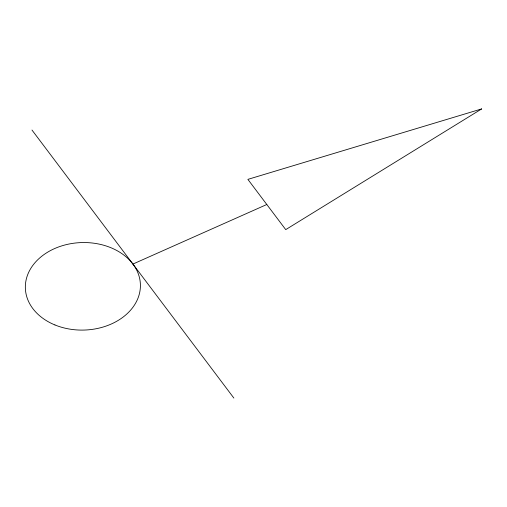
<?xml version="1.0" encoding="UTF-8"?>
<svg xmlns="http://www.w3.org/2000/svg" width="507" height="507" viewBox="0 0 507 507"><rect width="100%" height="100%" fill="white"/><g stroke="black" fill="none" stroke-linecap="round" stroke-linejoin="round"><path stroke-width="0.76" d="M132.923 264.058L266.809 204.498M31.973 130.039L233.873 398.077M481.65 108.923L285.733 229.627L247.879 179.37L481.65 108.923M54.927 324.949A57.544 43.76 -1.8 0 0 140.407 284.845A57.544 43.76 -1.8 0 0 53.305 249.165A57.544 43.76 -1.8 0 0 54.927 324.949"/></g></svg>
